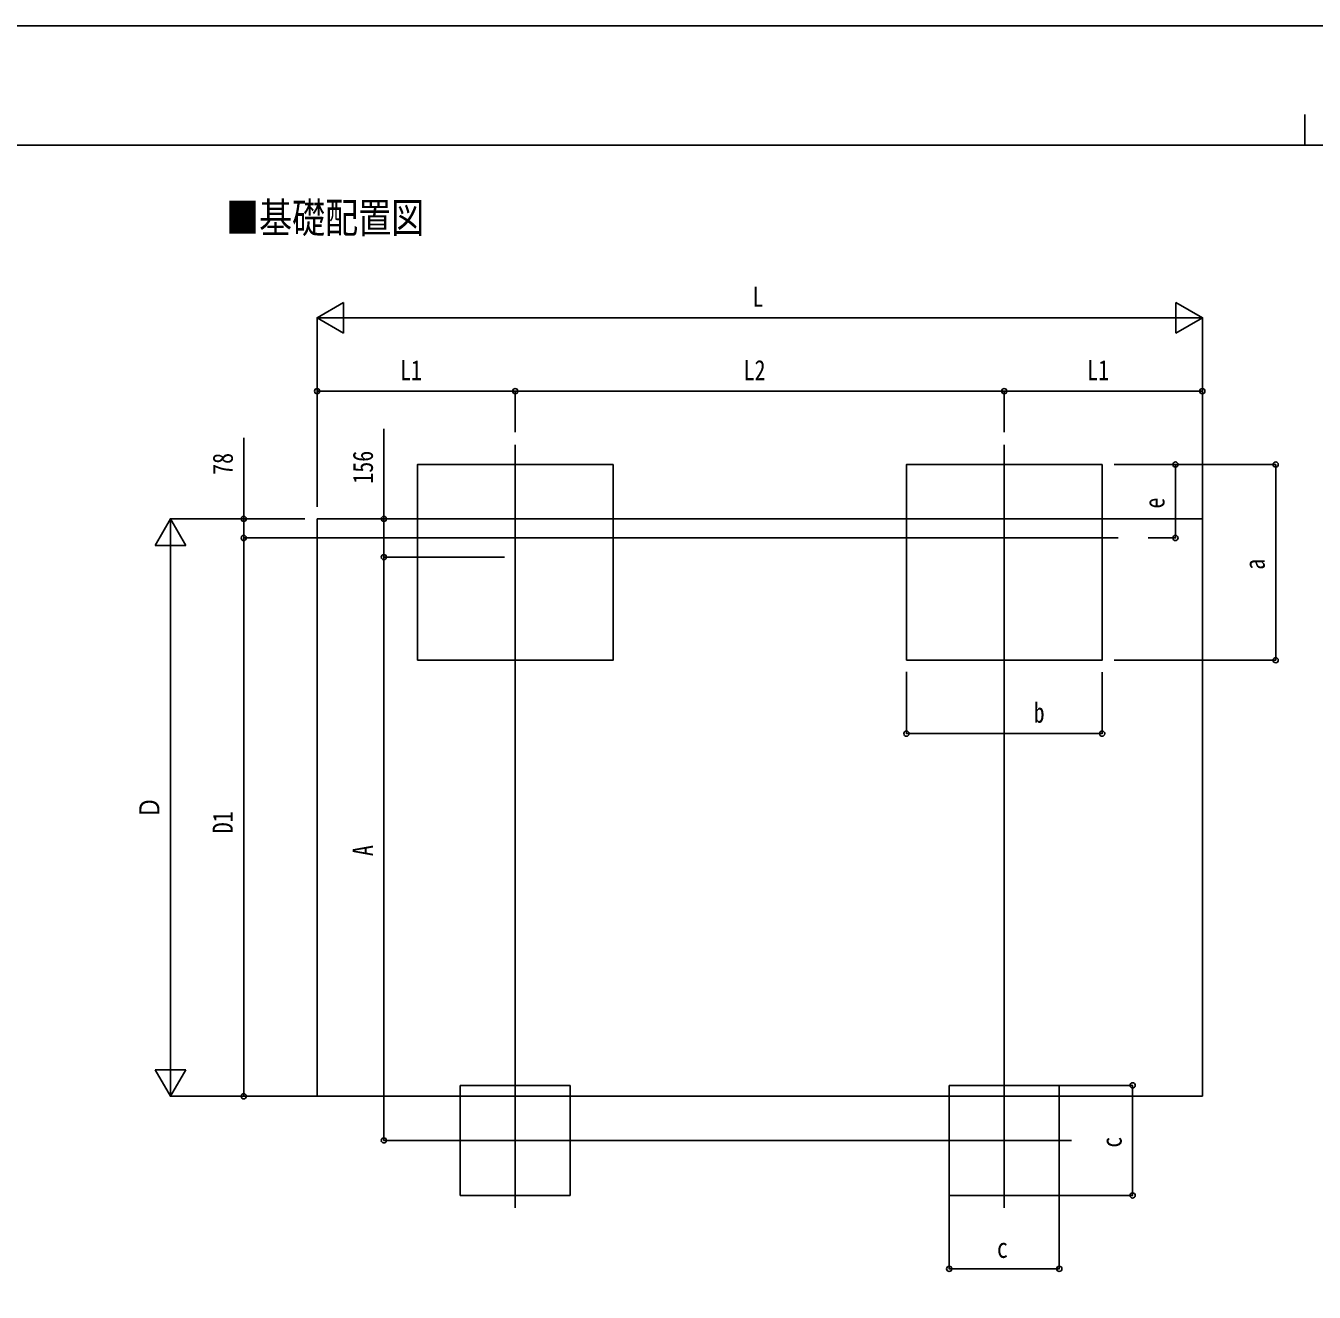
# Model space of a CAD drawing. Units: millimetres, scale not verified. Extents: x -10512 to 10512, y -7425 to 7425.
# Drawn here: x -5243 to 26, y 2248 to 7425 of the extents above; entities that cross this region are included whole.
import ezdxf
from ezdxf.enums import TextEntityAlignment as Align

# ---------------------------------------------------------------- set-up
doc = ezdxf.new("R2010")
doc.units = ezdxf.units.MM
doc.header["$LTSCALE"] = 30
for name, color, linetype in [('0-2_USER1', 3, 'Continuous'), ('0-3_YKK_12', 2, 'Continuous'), ('0-5_YKK_A1', 4, 'Continuous'), ('0-6_YKK_D', 6, 'Continuous'), ('0-7_YKK_ZWAK', 7, 'Continuous')]:
    doc.layers.add(name, color=color, linetype=linetype)
doc.styles.add('ＭＳ ゴシック', font='')
doc.styles.get('ＭＳ ゴシック').set_extended_font_data('MS Gothic')

msp = doc.modelspace()

# ---------------------------------------------------------------- linework, layer by layer
at = {"layer": '0-3_YKK_12'}
for p, q in [((-3241.92, 5712.7), (-3241.92, 2593.84)), ((-1241.92, 5712.7), (-1241.92, 2593.84)), ((-3692.59, 5331.36), (-775.68, 5331.36)), ((-3516.92, 2868.84), (-966.92, 2868.84))]:
    msp.add_line(p, q, dxfattribs=at)
at = {"layer": '0-5_YKK_A1'}
for p, q in [((-4051.92, 5409.16), (-431.92, 5409.16)), ((-4051.92, 5409.16), (-4051.92, 3049.16)), ((-431.92, 5409.16), (-431.92, 3049.16)), ((-3466.92, 3093.84), (-3466.92, 2643.84)), ((-3466.92, 3093.84), (-3016.92, 3093.84)), ((-3016.92, 3093.84), (-3016.92, 2643.84)), ((-1466.92, 3093.84), (-1466.92, 2643.84)), ((-1466.92, 3093.84), (-1016.92, 3093.84)), ((-1016.92, 3093.84), (-1016.92, 2643.84)), ((-431.92, 3049.16), (-4051.92, 3049.16)), ((-3466.92, 2643.84), (-3016.92, 2643.84)), ((-1466.92, 2643.84), (-1016.92, 2643.84))]:
    msp.add_line(p, q, dxfattribs=at)
for points in [[(-3641.92, 4831.44), (-2841.92, 4831.44), (-2841.92, 5631.44), (-3641.92, 5631.44)], [(-1641.92, 4831.44), (-841.92, 4831.44), (-841.92, 5631.44), (-1641.92, 5631.44)]]:
    msp.add_lwpolyline(points, close=True, dxfattribs=at)
at = {"layer": '0-6_YKK_D'}
for p, q in [((-4051.92, 6231.44), (-3943.67, 6293.94)), ((-3943.67, 6168.94), (-3943.67, 6293.94)), ((-431.92, 6231.44), (-540.17, 6293.94)), ((-540.17, 6293.94), (-540.17, 6168.94)), ((-4051.92, 5459.16), (-4051.92, 6232.44)), ((-4051.92, 6231.44), (-3943.67, 6168.94)), ((-4051.92, 6231.44), (-3835.41, 6231.44)), ((-3926.92, 6231.44), (-556.92, 6231.44)), ((-431.92, 6231.44), (-648.43, 6231.44)), ((-431.92, 6231.44), (-540.17, 6168.94)), ((-431.92, 5410.16), (-431.92, 6232.44)), ((-4051.92, 5763.62), (-4051.92, 5932.44)), ((-3241.92, 5931.44), (-4051.92, 5931.44)), ((-3241.92, 5763.62), (-3241.92, 5932.44)), ((-3241.92, 5763.62), (-3241.92, 5932.44)), ((-3241.92, 5931.44), (-1241.92, 5931.44)), ((-1241.92, 5763.62), (-1241.92, 5932.44)), ((-1241.92, 5763.62), (-1241.92, 5932.44)), ((-1241.92, 5931.44), (-431.92, 5931.44)), ((-431.92, 5410.16), (-431.92, 5932.44)), ((-791.92, 5631.44), (-130.92, 5631.44)), ((-790.92, 5631.44), (-540.92, 5631.44)), ((-541.92, 5331.44), (-541.92, 5631.44)), ((-131.92, 4831.44), (-131.92, 5631.44)), ((-4651.92, 5409.16), (-4714.42, 5300.9)), ((-4101.92, 5409.16), (-4652.92, 5409.16)), ((-4651.92, 5409.16), (-4589.42, 5300.9)), ((-4651.92, 5409.16), (-4651.92, 5192.65)), ((-4101.92, 5409.16), (-4352.92, 5409.16)), ((-3588.03, 5331.36), (-4352.92, 5331.36)), ((-3640.21, 5331.36), (-4352.92, 5331.36)), ((-4351.92, 5331.36), (-4351.92, 3049.16)), ((-653.11, 5331.44), (-540.92, 5331.44)), ((-4714.42, 5300.9), (-4589.42, 5300.9)), ((-4651.92, 3174.16), (-4651.92, 5284.16)), ((-3286.12, 5253.16), (-3779.94, 5253.16)), ((-3287.12, 5253.16), (-3779.94, 5253.16)), ((-3778.94, 5253.16), (-3778.94, 2868.84)), ((-791.92, 4831.44), (-130.92, 4831.44)), ((-1641.92, 4784.35), (-1641.92, 4530.44)), ((-841.92, 4782.42), (-841.92, 4530.44)), ((-1641.92, 4531.44), (-841.92, 4531.44)), ((-4651.92, 3049.16), (-4651.92, 3265.66)), ((-4651.92, 3049.16), (-4714.42, 3157.41)), ((-4589.42, 3157.41), (-4714.42, 3157.41)), ((-4651.92, 3049.16), (-4589.42, 3157.41)), ((-1015.92, 3093.84), (-715.92, 3093.84)), ((-716.92, 2643.84), (-716.92, 3093.84)), ((-4052.92, 3049.16), (-4652.92, 3049.16)), ((-4052.92, 3049.16), (-4352.92, 3049.16)), ((-3517.92, 2868.84), (-3779.94, 2868.84)), ((-1466.92, 2642.84), (-1466.92, 2342.84)), ((-1016.92, 2642.84), (-1016.92, 2342.84)), ((-1015.92, 2643.84), (-715.92, 2643.84)), ((-1466.92, 2343.84), (-1016.92, 2343.84))]:
    msp.add_line(p, q, dxfattribs=at)
for points in [[(-3778.94, 5253.16), (-3778.94, 5409.16), (-3778.94, 5777.16)], [(-4351.92, 5331.36), (-4351.92, 5409.16), (-4351.92, 5741.16)]]:
    msp.add_lwpolyline(points, dxfattribs=at)
for centre in [(-4051.92, 5931.44), (-3241.92, 5931.44), (-3241.92, 5931.44), (-1241.92, 5931.44), (-1241.92, 5931.44), (-431.92, 5931.44), (-541.92, 5631.44), (-131.92, 5631.44), (-4351.92, 5409.16), (-3778.94, 5409.16), (-4351.92, 5331.36), (-4351.92, 5331.36), (-541.92, 5331.44), (-3778.94, 5253.16), (-3778.94, 5253.16), (-131.92, 4831.44), (-1641.92, 4531.44), (-841.92, 4531.44), (-4351.92, 3049.16), (-716.92, 3093.84), (-3778.94, 2868.84), (-716.92, 2643.84), (-1466.92, 2343.84), (-1016.92, 2343.84)]:
    msp.add_circle(centre, 10.62, dxfattribs=at)
at = {"layer": '0-7_YKK_ZWAK'}
for p, q in [((-12.45, 7062.5), (-12.45, 6937.5)), ((9737.55, 6937.5), (-9762.45, 6937.5))]:
    msp.add_line(p, q, dxfattribs=at)
msp.add_lwpolyline([(-10512.5, -7425), (10512.5, -7425), (10512.5, 7425), (-10512.5, 7425)], close=True, dxfattribs=at)

# ---------------------------------------------------------------- texts
at = {"layer": '0-2_USER1', "style": 'ＭＳ ゴシック', "width": 0.8}
msp.add_text('■基礎配置図', height=123.8, dxfattribs=at).set_placement((-4424.51, 6541.2), align=Align.BOTTOM_LEFT)
at = {"layer": '0-6_YKK_D', "style": 'ＭＳ ゴシック', "width": 0.8}
for s, p in [('L', (-2271.92, 6251.44)), ('L1', (-3712.92, 5951.44)), ('L2', (-2307.92, 5951.44)), ('L1', (-902.92, 5951.44)), ('b', (-1121.69, 4551.44)), ('c', (-1271.92, 2363.84))]:
    msp.add_text(s, height=82.48, dxfattribs=at).set_placement(p, align=Align.BOTTOM_LEFT)
for s, p in [('78', (-4371.92, 5589.16)), ('156', (-3798.94, 5553.16)), ('e', (-561.92, 5451.44)), ('a', (-151.92, 5201.44)), ('Ｄ', (-4671.92, 4184.16)), ('D1', (-4371.92, 4124.26)), ('A', (-3798.94, 4031)), ('c', (-736.92, 2838.84))]:
    msp.add_text(s, height=82.48, rotation=90, dxfattribs=at).set_placement(p, align=Align.BOTTOM_LEFT)

doc.saveas('drawing.dxf')
